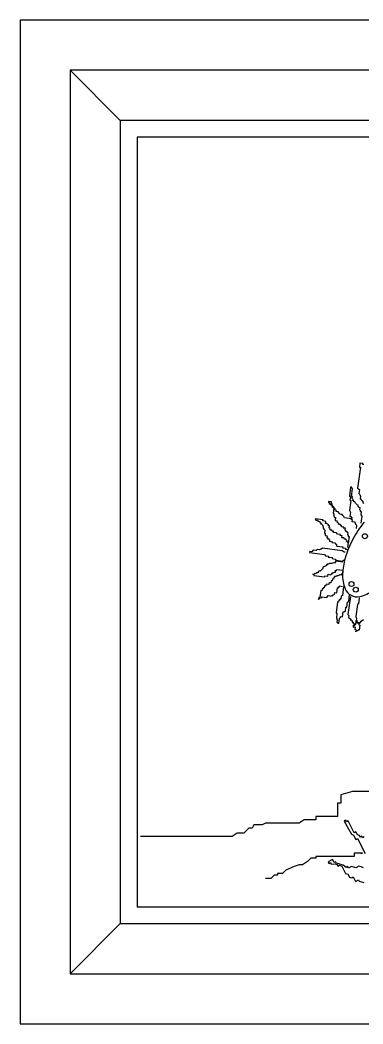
# Model space of a CAD drawing. Header units: millimetres. Extents: x 351279 to 387190, y -1289537 to -1277077.
# Drawn here: x 377789 to 378007, y -1289063 to -1288423 of the extents above; entities that cross this region are included whole.
import ezdxf

# ---------------------------------------------------------------- set-up
doc = ezdxf.new("R2010")
doc.units = ezdxf.units.MM
doc.header["$LTSCALE"] = 20
doc.layers.add('饰品', color=7, linetype='Continuous')

# ---------------------------------------------------------------- blocks, each defined once
blk = doc.blocks.new('A$C7F3F0355')
at = {"layer": '饰品', "color": 1}
for p, q in [((0, 640), (0, 0)), ((640, 640), (0, 640)), ((0, 0), (640, 0))]:
    blk.add_line(p, q, dxfattribs=at)
at = {"layer": '饰品', "color": 8}
for p, q in [((32, 608), (64, 576)), ((32, 32), (64, 64))]:
    blk.add_line(p, q, dxfattribs=at)
at = {"layer": '饰品', "color": 251}
for p, q in [((217.28, 354.92), (215.52, 341.6)), ((216.99, 357.55), (216.65, 355.01)), ((216.65, 355.01), (217.28, 354.92)), ((218.89, 357.29), (216.99, 357.55)), ((218.81, 356.66), (218.89, 357.29)), ((219.44, 356.57), (218.81, 356.66)), ((211.07, 342.19), (210.32, 336.48)), ((211.71, 342.11), (211.07, 342.19)), ((211.59, 336.31), (212.26, 341.39)), ((211.62, 341.47), (211.71, 342.11)), ((212.26, 341.39), (211.62, 341.47)), ((215.52, 341.6), (216.7, 340.8)), ((216.7, 340.8), (216.36, 338.26)), ((196.95, 333.09), (196.87, 332.45)), ((198.86, 332.84), (196.95, 333.09)), ((198.69, 331.57), (198.86, 332.84)), ((210.32, 336.48), (210.87, 335.76)), ((211.25, 333.77), (210.41, 327.43)), ((210.87, 335.76), (210.61, 333.86)), ((210.61, 333.86), (211.25, 333.77)), ((212.22, 336.23), (211.59, 336.31)), ((212.05, 334.96), (212.22, 336.23)), ((212.6, 334.24), (212.05, 334.96)), ((212.52, 333.61), (212.6, 334.24)), ((213.15, 333.52), (212.52, 333.61)), ((213.07, 332.89), (213.15, 333.52)), ((213.7, 332.8), (213.07, 332.89)), ((214.25, 332.08), (213.7, 332.8)), ((216.36, 338.26), (216.91, 337.54)), ((216.91, 337.54), (217.38, 336.19)), ((217.38, 336.19), (217.21, 334.92)), ((217.21, 334.92), (217.76, 334.2)), ((217.76, 334.2), (218.31, 333.48)), ((218.31, 333.48), (218.86, 332.76)), ((196.87, 332.45), (197.5, 332.37)), ((197.5, 332.37), (197.42, 331.74)), ((197.42, 331.74), (198.6, 330.93)), ((198.6, 330.93), (199.16, 330.21)), ((199.32, 331.48), (198.69, 331.57)), ((199.16, 330.21), (199.07, 329.58)), ((199.07, 329.58), (199.71, 329.5)), ((199.24, 330.85), (199.32, 331.48)), ((199.79, 330.13), (199.24, 330.85)), ((199.71, 329.5), (200.26, 328.78)), ((200.34, 329.41), (199.79, 330.13)), ((200.26, 328.78), (199.83, 325.6)), ((200.89, 328.69), (200.34, 329.41)), ((201.36, 327.34), (200.89, 328.69)), ((201.99, 327.26), (201.36, 327.34)), ((201.91, 326.62), (201.99, 327.26)), ((203.18, 326.45), (201.91, 326.62)), ((203.73, 325.73), (203.18, 326.45)), ((210.41, 327.43), (210.87, 326.08)), ((215.35, 330.65), (214.25, 332.08)), ((215.99, 330.56), (215.35, 330.65)), ((215.9, 329.93), (215.99, 330.56)), ((216.45, 329.21), (215.9, 329.93)), ((217.09, 329.13), (216.45, 329.21)), ((216.92, 327.86), (217.09, 329.13)), ((217.47, 327.14), (216.92, 327.86)), ((217.39, 326.5), (217.47, 327.14)), ((218.02, 326.42), (217.39, 326.5)), ((217.77, 324.52), (218.02, 326.42)), ((218.86, 332.76), (218.78, 332.13)), ((218.78, 332.13), (219.41, 332.05)), ((193.45, 321.29), (188.38, 321.96)), ((188.38, 321.96), (188.93, 321.24)), ((188.93, 321.24), (190.19, 321.07)), ((190.19, 321.07), (190.11, 320.44)), ((190.11, 320.44), (191.38, 320.27)), ((191.38, 320.27), (191.3, 319.64)), ((193.37, 320.65), (193.45, 321.29)), ((195.27, 320.4), (193.37, 320.65)), ((195.1, 319.13), (195.27, 320.4)), ((199.83, 325.6), (200.38, 324.89)), ((200.38, 324.89), (200.22, 323.62)), ((200.22, 323.62), (200.77, 322.9)), ((200.77, 322.9), (201.4, 322.81)), ((201.4, 322.81), (201.15, 320.91)), ((201.15, 320.91), (202.42, 320.74)), ((202.42, 320.74), (202.33, 320.11)), ((202.33, 320.11), (202.88, 319.39)), ((204.28, 325.02), (203.73, 325.73)), ((205.54, 324.85), (204.28, 325.02)), ((206.09, 324.13), (205.54, 324.85)), ((206.65, 323.41), (206.09, 324.13)), ((207.2, 322.69), (206.65, 323.41)), ((211.64, 322.1), (207.2, 322.69)), ((210.87, 326.08), (210.54, 323.54)), ((210.54, 323.54), (211.17, 323.45)), ((211.17, 323.45), (211.72, 322.74)), ((211.55, 321.47), (211.64, 322.1)), ((212.19, 321.38), (211.55, 321.47)), ((211.72, 322.74), (211.64, 322.1)), ((212.02, 320.11), (212.19, 321.38)), ((213.92, 319.86), (212.02, 320.11)), ((217.73, 319.36), (218.32, 323.8)), ((218.32, 323.8), (217.77, 324.52)), ((191.3, 319.64), (191.93, 319.55)), ((191.93, 319.55), (191.85, 318.92)), ((191.85, 318.92), (192.48, 318.83)), ((192.48, 318.83), (193.03, 318.11)), ((193.03, 318.11), (193.5, 316.76)), ((193.5, 316.76), (193.41, 316.13)), ((193.41, 316.13), (193.96, 315.41)), ((193.96, 315.41), (194.51, 314.69)), ((194.51, 314.69), (194.26, 312.79)), ((195.74, 319.05), (195.1, 319.13)), ((196.92, 318.24), (195.74, 319.05)), ((196.84, 317.61), (196.92, 318.24)), ((197.47, 317.53), (196.84, 317.61)), ((197.3, 316.26), (197.47, 317.53)), ((197.94, 316.17), (197.3, 316.26)), ((197.85, 315.54), (197.94, 316.17)), ((198.4, 314.82), (197.85, 315.54)), ((199.04, 314.74), (198.4, 314.82)), ((199.59, 314.02), (199.04, 314.74)), ((200.22, 313.93), (199.59, 314.02)), ((200.14, 313.3), (200.22, 313.93)), ((202.88, 319.39), (203.43, 318.67)), ((203.43, 318.67), (204.07, 318.59)), ((204.07, 318.59), (205.17, 317.15)), ((205.17, 317.15), (206.44, 316.98)), ((206.44, 316.98), (206.35, 316.35)), ((206.35, 316.35), (207.62, 316.18)), ((207.62, 316.18), (207.45, 314.91)), ((207.45, 314.91), (208, 314.19)), ((208, 314.19), (208.64, 314.11)), ((208.64, 314.11), (208.55, 313.47)), ((213.84, 319.23), (213.92, 319.86)), ((214.47, 319.14), (213.84, 319.23)), ((214.39, 318.51), (214.47, 319.14)), ((214.94, 317.79), (214.39, 318.51)), ((214.69, 315.89), (214.94, 317.79)), ((194.26, 312.79), (194.89, 312.7)), ((194.89, 312.7), (194.73, 311.43)), ((194.73, 311.43), (195.99, 311.27)), ((195.99, 311.27), (195.83, 310)), ((195.83, 310), (196.46, 309.91)), ((196.46, 309.91), (196.38, 309.28)), ((196.38, 309.28), (197.01, 309.19)), ((197.01, 309.19), (197.56, 308.47)), ((197.56, 308.47), (197.48, 307.84)), ((197.48, 307.84), (198.75, 307.67)), ((198.75, 307.67), (199.3, 306.95)), ((202.04, 313.05), (200.14, 313.3)), ((202.59, 312.33), (202.04, 313.05)), ((204.5, 312.07), (202.59, 312.33)), ((204.41, 311.44), (204.5, 312.07)), ((205.68, 311.27), (204.41, 311.44)), ((205.51, 310), (205.68, 311.27)), ((206.78, 309.83), (205.51, 310)), ((207.33, 309.12), (206.78, 309.83)), ((207.96, 309.03), (207.33, 309.12)), ((208.52, 308.31), (207.96, 309.03)), ((208.43, 307.68), (208.52, 308.31)), ((209.07, 307.59), (208.43, 307.68)), ((208.55, 313.47), (209.19, 313.39)), ((208.98, 306.96), (209.07, 307.59)), ((209.19, 313.39), (209.02, 312.12)), ((209.02, 312.12), (209.57, 311.4)), ((209.57, 311.4), (209.49, 310.77)), ((209.49, 310.77), (210.12, 310.68)), ((210.12, 310.68), (209.53, 306.24)), ((184.96, 301.11), (184.88, 300.47)), ((186.23, 300.94), (184.96, 301.11)), ((187.03, 302.12), (186.23, 300.94)), ((188.94, 301.87), (187.03, 302.12)), ((189.66, 302.42), (188.94, 301.87)), ((190.93, 302.25), (189.66, 302.42)), ((192.28, 302.72), (190.93, 302.25)), ((193, 303.27), (192.28, 302.72)), ((205.69, 301.59), (193, 303.27)), ((199.3, 306.95), (201.2, 306.7)), ((201.2, 306.7), (201.12, 306.07)), ((201.12, 306.07), (201.75, 305.98)), ((201.75, 305.98), (202.22, 304.63)), ((202.22, 304.63), (206.02, 304.12)), ((206.87, 300.78), (205.69, 301.59)), ((206.02, 304.12), (205.94, 303.49)), ((205.94, 303.49), (207.84, 303.24)), ((207.84, 303.24), (207.76, 302.6)), ((207.76, 302.6), (209.03, 302.43)), ((209.62, 306.88), (208.98, 306.96)), ((209.19, 303.7), (209.62, 306.88)), ((184.88, 300.47), (194.39, 299.21)), ((194.39, 299.21), (194.95, 298.49)), ((194.95, 298.49), (196.85, 298.24)), ((196.85, 298.24), (196.76, 297.61)), ((196.76, 297.61), (199.3, 297.27)), ((199.3, 297.27), (199.22, 296.63)), ((199.22, 296.63), (201.12, 296.38)), ((201.59, 295.03), (200.78, 293.84)), ((201.12, 296.38), (201.67, 295.66)), ((206.03, 294.44), (201.59, 295.03)), ((201.67, 295.66), (206.11, 295.07)), ((206.11, 295.07), (206.2, 295.71)), ((206.2, 295.71), (206.83, 295.62)), ((207.5, 300.7), (206.87, 300.78)), ((190.34, 288.13), (190.26, 287.49)), ((191.06, 288.68), (190.34, 288.13)), ((191.69, 288.59), (191.06, 288.68)), ((193.22, 290.33), (191.69, 288.59)), ((193.3, 290.96), (193.22, 290.33)), ((194.02, 291.51), (193.3, 290.96)), ((195.37, 291.98), (194.02, 291.51)), ((195.46, 292.61), (195.37, 291.98)), ((196.09, 292.53), (195.46, 292.61)), ((196.17, 293.16), (196.09, 292.53)), ((196.81, 293.08), (196.17, 293.16)), ((197.53, 293.63), (196.81, 293.08)), ((198.8, 293.46), (197.53, 293.63)), ((200.15, 293.93), (198.8, 293.46)), ((199.94, 287.5), (200.66, 288.05)), ((200.78, 293.84), (200.15, 293.93)), ((200.66, 288.05), (201.3, 287.97)), ((201.3, 287.97), (201.46, 289.23)), ((201.46, 289.23), (202.1, 289.15)), ((202.1, 289.15), (202.18, 289.78)), ((202.18, 289.78), (205.99, 289.28)), ((205.99, 289.28), (205.65, 286.74)), ((187.55, 286.56), (186.92, 286.65)), ((186.92, 286.65), (187.55, 286.56)), ((187.55, 286.56), (187.47, 285.93)), ((187.47, 285.93), (194.45, 285)), ((188.27, 287.11), (187.55, 286.56)), ((188.9, 287.03), (188.27, 287.11)), ((188.99, 287.66), (188.9, 287.03)), ((190.26, 287.49), (188.99, 287.66)), ((194.45, 285), (194.53, 285.64)), ((194.53, 285.64), (196.43, 285.38)), ((196.43, 285.38), (196.6, 286.65)), ((196.6, 286.65), (198.51, 286.4)), ((198.63, 282.51), (198.47, 281.24)), ((198.51, 286.4), (198.59, 287.03)), ((198.59, 287.03), (199.22, 286.95)), ((199.27, 282.42), (198.63, 282.51)), ((199.22, 286.95), (199.31, 287.58)), ((199.44, 283.69), (199.27, 282.42)), ((199.31, 287.58), (199.94, 287.5)), ((200.07, 283.61), (199.44, 283.69)), ((200.24, 284.88), (200.07, 283.61)), ((200.87, 284.79), (200.24, 284.88)), ((200.96, 285.43), (200.87, 284.79)), ((202.23, 285.26), (200.96, 285.43)), ((202.31, 285.89), (202.23, 285.26)), ((203.58, 285.73), (202.31, 285.89)), ((203.66, 286.36), (203.58, 285.73)), ((204.93, 286.19), (203.66, 286.36)), ((205.02, 286.83), (204.93, 286.19)), ((205.65, 286.74), (205.02, 286.83)), ((192, 276.29), (191.41, 271.85)), ((192.63, 276.2), (192, 276.29)), ((192.8, 277.47), (192.63, 276.2)), ((193.44, 277.39), (192.8, 277.47)), ((193.52, 278.02), (193.44, 277.39)), ((194.15, 277.94), (193.52, 278.02)), ((194.32, 279.21), (194.15, 277.94)), ((194.96, 279.12), (194.32, 279.21)), ((195.04, 279.76), (194.96, 279.12)), ((195.68, 279.67), (195.04, 279.76)), ((195.76, 280.31), (195.68, 279.67)), ((197.03, 280.14), (195.76, 280.31)), ((197.11, 280.77), (197.03, 280.14)), ((197.83, 281.32), (197.11, 280.77)), ((198.47, 281.24), (197.83, 281.32)), ((202.15, 274.94), (202.57, 278.11)), ((202.57, 278.11), (203.2, 278.03)), ((203.2, 278.03), (203.29, 278.66)), ((203.29, 278.66), (203.92, 278.58)), ((203.92, 278.58), (204.01, 279.21)), ((204.01, 279.21), (205.91, 278.96)), ((206.55, 278.88), (205.79, 273.17)), ((190.77, 271.93), (190.61, 270.66)), ((190.61, 270.66), (190.69, 271.3)), ((190.69, 271.3), (191.32, 271.21)), ((191.41, 271.85), (190.77, 271.93)), ((191.32, 271.21), (191.41, 271.85)), ((191.41, 271.85), (192.68, 271.68)), ((192.68, 271.68), (192.76, 272.31)), ((192.76, 272.31), (195.93, 271.89)), ((195.93, 271.89), (196.74, 273.08)), ((196.74, 273.08), (199.27, 272.74)), ((199.27, 272.74), (199.36, 273.37)), ((199.36, 273.37), (199.99, 273.29)), ((199.99, 273.29), (200.08, 273.92)), ((200.08, 273.92), (200.71, 273.84)), ((200.71, 273.84), (200.88, 275.11)), ((200.88, 275.11), (202.15, 274.94)), ((202.66, 269.06), (201.73, 262.08)), ((203.29, 268.98), (202.66, 269.06)), ((203.46, 270.25), (203.29, 268.98)), ((204.1, 270.16), (203.46, 270.25)), ((204.18, 270.8), (204.1, 270.16)), ((204.82, 270.71), (204.18, 270.8)), ((205.07, 272.62), (204.82, 270.71)), ((205.79, 273.17), (205.07, 272.62)), ((208.67, 265.68), (209.09, 268.85)), ((209.09, 268.85), (209.81, 269.4)), ((210.86, 272.49), (209.35, 261.07)), ((209.81, 269.4), (210.4, 273.85)), ((216.57, 271.73), (216.07, 267.93)), ((205.92, 259.59), (206.34, 262.76)), ((206.34, 262.76), (206.98, 262.68)), ((206.98, 262.68), (207.7, 263.23)), ((207.7, 263.23), (208.03, 265.77)), ((208.03, 265.77), (208.67, 265.68)), ((215.35, 267.38), (214.34, 259.76)), ((216.07, 267.93), (215.35, 267.38)), ((201.73, 262.08), (202.28, 261.36)), ((202.28, 261.36), (201.95, 258.83)), ((201.95, 258.83), (202.41, 257.47)), ((202.41, 257.47), (202.25, 256.2)), ((202.25, 256.2), (202.8, 255.49)), ((203.43, 255.4), (203.85, 258.57)), ((203.85, 258.57), (204.57, 259.12)), ((204.57, 259.12), (204.65, 259.76)), ((204.65, 259.76), (205.92, 259.59)), ((209.35, 261.07), (209.9, 260.35)), ((209.9, 260.35), (209.73, 259.08)), ((209.73, 259.08), (210.91, 258.28)), ((210.91, 258.28), (210.83, 257.65)), ((210.83, 257.65), (211.46, 257.56)), ((211.46, 257.56), (212.01, 256.84)), ((212.01, 256.84), (211.93, 256.21)), ((211.93, 256.21), (212.56, 256.13)), ((212.56, 256.13), (212.48, 255.49)), ((214.3, 254.6), (214.64, 257.14)), ((214.34, 259.76), (214.8, 258.41)), ((214.64, 257.14), (214.55, 256.51)), ((214.55, 256.51), (217.01, 255.54)), ((214.8, 258.41), (214.64, 257.14)), ((214.64, 257.14), (215.27, 257.06)), ((215.27, 257.06), (215.1, 255.79)), ((217.01, 255.54), (217.81, 256.72)), ((217.81, 256.72), (219.25, 257.82)), ((202.8, 255.49), (203.43, 255.4)), ((212.48, 255.49), (213.11, 255.41)), ((213.11, 255.41), (212.78, 252.87)), ((212.78, 252.87), (212.95, 254.14)), ((212.78, 252.87), (213.41, 252.79)), ((214.05, 252.7), (212.78, 252.87)), ((212.95, 254.14), (213.58, 254.05)), ((213.58, 254.05), (213.66, 254.69)), ((213.66, 254.69), (214.3, 254.6)), ((213.88, 251.43), (214.05, 252.7)), ((214.51, 251.35), (213.88, 251.43)), ((214.34, 250.08), (214.51, 251.35)), ((214.43, 250.71), (214.34, 250.08)), ((215.7, 250.55), (214.43, 250.71)), ((215.1, 255.79), (216.37, 255.62)), ((215.78, 251.18), (215.7, 250.55)), ((216.42, 251.1), (215.78, 251.18)), ((216.37, 255.62), (216.2, 254.35)), ((216.2, 254.35), (216.84, 254.27)), ((216.84, 254.27), (216.42, 251.1)), ((212.27, 148.27), (204.8, 146.13)), ((265.6, 148.27), (212.27, 148.27)), ((204.8, 140.8), (202.67, 140.8)), ((202.67, 140.8), (202.67, 132.27)), ((204.8, 146.13), (204.8, 140.8)), ((156.8, 128), (154.67, 126.93)), ((178.13, 128), (156.8, 128)), ((181.33, 130.13), (178.13, 128)), ((188.8, 130.13), (181.33, 130.13)), ((202.67, 132.27), (188.8, 132.27)), ((188.8, 132.27), (188.8, 130.13)), ((138.67, 121.6), (135.47, 119.47)), ((142.93, 121.6), (138.67, 121.6)), ((144, 122.67), (142.93, 121.6)), ((146.13, 124.8), (144, 122.67)), ((148.27, 124.8), (146.13, 124.8)), ((149.33, 126.93), (148.27, 124.8)), ((154.67, 126.93), (149.33, 126.93)), ((135.47, 119.47), (76.8, 119.47))]:
    blk.add_line(p, q, dxfattribs=at)
at = {"layer": '饰品', "color": 41}
blk.add_lwpolyline([(32, 608), (32, 32), (608, 32), (608, 608)], close=True, dxfattribs=at)
at = {"layer": '饰品', "color": 1}
blk.add_lwpolyline([(64, 576), (64, 64), (576, 64), (576, 576)], close=True, dxfattribs=at)
at = {"layer": '饰品', "color": 8}
blk.add_lwpolyline([(74.67, 565.33), (74.67, 74.67), (565.33, 74.67), (565.33, 565.33)], close=True, dxfattribs=at)
at = {"layer": '饰品', "color": 251}
for points in [[(219.67, 119.18), (218.73, 118.68), (218.23, 119.62), (217.29, 119.12), (216.78, 120.06), (215.34, 120.5), (214.34, 122.38), (213.4, 121.88), (209.38, 129.41), (208.44, 128.91), (207.94, 129.85), (207, 129.35), (211.51, 120.88), (212.96, 120.44), (214.46, 117.62), (215.4, 118.12), (220.42, 108.71)], [(219.23, 99.61), (217.79, 100.05), (216.35, 100.49), (214.46, 99.48), (213.02, 99.92), (211.58, 100.36), (209.69, 99.36), (209.19, 100.3), (208.25, 99.8), (206.31, 101.18), (204.86, 101.62), (203.42, 102.05), (201.98, 102.49), (201.47, 103.44), (200.53, 102.93), (199.53, 104.82), (196.71, 103.31), (197.21, 102.37), (198.15, 102.87), (198.65, 101.93), (201.04, 101.99), (202.48, 101.55), (202.98, 100.61), (203.92, 101.11), (205.36, 100.67), (207.87, 95.97), (209.32, 95.53), (210.32, 93.65), (211.76, 93.21), (212.71, 93.71), (214.21, 90.89), (216.09, 91.89), (216.6, 90.95), (218.04, 90.51), (219.48, 90.07)], [(217.6, 108.8), (218.67, 108.8), (213.33, 108.8), (213.33, 106.67), (188.8, 106.67), (188.8, 105.6), (185.6, 105.6), (183.47, 103.47), (180.27, 101.33), (178.13, 101.33), (174.93, 100.27), (169.6, 98.13), (167.47, 96), (164.27, 96), (164.27, 94.93), (162.13, 94.93), (160, 92.8), (156.8, 92.8)]]:
    blk.add_lwpolyline(points, dxfattribs=at)
for centre in [(220.17, 310.96), (211.6, 280.46), (214.35, 276.87)]:
    blk.add_circle(centre, 1.6, dxfattribs=at)
for centre, radius, start, end in [((270.79, 278.28), 65.93, 140.74867, 152.15752), ((270.79, 278.28), 65.93, 152.15752, 163.56637), ((246.43, 285.47), 40.54, 163.56637, 178.13189), ((229.03, 286.03), 23.13, 178.13189, 201.78538), ((215.13, 280.48), 8.16, 201.78538, 242.15752), ((211.89, 295.09), 23.13, 282.52967, 306.18315), ((215.13, 280.48), 8.16, 242.15752, 282.52967)]:
    blk.add_arc(centre, radius, start, end, dxfattribs=at)

msp = doc.modelspace()

# ---------------------------------------------------------------- block references
at = {"layer": '饰品'}
msp.add_blockref('A$C7F3F0355', (377788.573, -1289062.526), dxfattribs=at)

doc.saveas('drawing.dxf')
